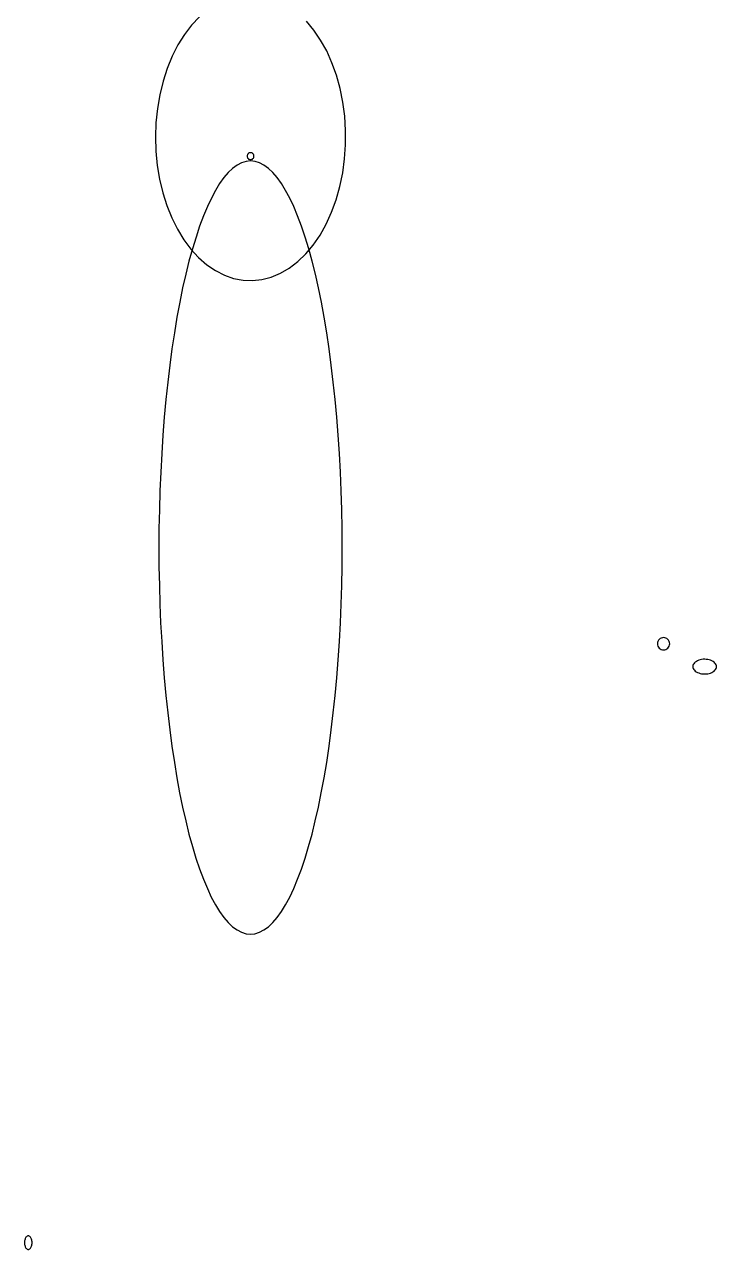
# Model space of a CAD drawing. Extents: x -292 to 292, y -205 to 211.
# Drawn here: x 37 to 129.7, y -205 to -40.9 of the extents above; entities that cross this region are included whole.
import ezdxf

# ---------------------------------------------------------------- set-up
doc = ezdxf.new("R2010")
doc.units = 0

msp = doc.modelspace()

# ---------------------------------------------------------------- linework, layer by layer
at = {"layer": 'CIRCLES'}
for p, q in [((66.79, -58.43), (66.78, -58.52)), ((66.78, -58.52), (66.79, -58.61)), ((66.82, -58.34), (66.79, -58.43)), ((66.79, -58.61), (66.82, -58.69)), ((66.86, -58.26), (66.82, -58.34)), ((66.82, -58.69), (66.86, -58.77)), ((66.92, -58.19), (66.86, -58.26)), ((66.86, -58.77), (66.92, -58.84)), ((66.99, -58.13), (66.92, -58.19)), ((66.92, -58.84), (66.99, -58.9)), ((67.07, -58.09), (66.99, -58.13)), ((66.99, -58.9), (67.07, -58.94)), ((67.16, -58.06), (67.07, -58.09)), ((67.07, -58.94), (67.16, -58.97)), ((67.25, -58.05), (67.16, -58.06)), ((67.16, -58.97), (67.25, -58.98)), ((67.34, -58.06), (67.25, -58.05)), ((67.25, -58.98), (67.34, -58.97)), ((67.42, -58.09), (67.34, -58.06)), ((67.34, -58.97), (67.42, -58.94)), ((67.5, -58.13), (67.42, -58.09)), ((67.42, -58.94), (67.5, -58.9)), ((67.57, -58.19), (67.5, -58.13)), ((67.5, -58.9), (67.57, -58.84)), ((67.63, -58.26), (67.57, -58.19)), ((67.57, -58.84), (67.63, -58.77)), ((67.67, -58.34), (67.63, -58.26)), ((67.63, -58.77), (67.67, -58.69)), ((67.7, -58.43), (67.67, -58.34)), ((67.67, -58.69), (67.7, -58.61)), ((67.71, -58.52), (67.7, -58.43)), ((67.7, -58.61), (67.71, -58.52)), ((122.43, -123.02), (122.27, -123.07)), ((122.59, -123.01), (122.43, -123.02)), ((122.75, -123.02), (122.59, -123.01)), ((122.9, -123.07), (122.75, -123.02)), ((121.78, -123.67), (121.77, -123.83)), ((121.77, -123.83), (121.78, -123.98)), ((121.83, -123.51), (121.78, -123.67)), ((121.78, -123.98), (121.83, -124.14)), ((121.91, -123.37), (121.83, -123.51)), ((121.83, -124.14), (121.91, -124.28)), ((122.01, -123.25), (121.91, -123.37)), ((121.91, -124.28), (122.01, -124.4)), ((122.13, -123.14), (122.01, -123.25)), ((122.01, -124.4), (122.13, -124.51)), ((122.27, -123.07), (122.13, -123.14)), ((122.13, -124.51), (122.27, -124.58)), ((122.27, -124.58), (122.43, -124.63)), ((122.43, -124.63), (122.59, -124.64)), ((122.59, -124.64), (122.75, -124.63)), ((122.75, -124.63), (122.9, -124.58)), ((123.04, -123.14), (122.9, -123.07)), ((122.9, -124.58), (123.04, -124.51)), ((123.17, -123.25), (123.04, -123.14)), ((123.04, -124.51), (123.17, -124.4)), ((123.27, -123.37), (123.17, -123.25)), ((123.17, -124.4), (123.27, -124.28)), ((123.34, -123.51), (123.27, -123.37)), ((123.27, -124.28), (123.34, -124.14)), ((123.39, -123.67), (123.34, -123.51)), ((123.34, -124.14), (123.39, -123.98)), ((123.41, -123.83), (123.39, -123.67)), ((123.39, -123.98), (123.41, -123.83))]:
    msp.add_line(p, q, dxfattribs=at)
at = {"layer": 'ELLIPSES'}
for p, q in [((59.35, -40.95), (58.39, -42.21)), ((60.39, -39.84), (59.35, -40.95)), ((75.73, -41.62), (74.74, -40.42)), ((58.39, -42.21), (57.52, -43.62)), ((76.64, -42.96), (75.73, -41.62)), ((57.52, -43.62), (56.75, -45.14)), ((77.45, -44.43), (76.64, -42.96)), ((56.75, -45.14), (56.08, -46.77)), ((78.16, -46.01), (77.45, -44.43)), ((56.08, -46.77), (55.53, -48.49)), ((78.77, -47.69), (78.16, -46.01)), ((55.53, -48.49), (55.09, -50.29)), ((79.26, -49.46), (78.77, -47.69)), ((55.09, -50.29), (54.77, -52.15)), ((79.62, -51.29), (79.26, -49.46)), ((54.77, -52.15), (54.57, -54.04)), ((79.87, -53.17), (79.62, -51.29)), ((54.57, -54.04), (54.5, -55.95)), ((79.99, -55.07), (79.87, -53.17)), ((79.99, -56.99), (79.99, -55.07)), ((54.5, -55.95), (54.56, -57.86)), ((79.85, -58.89), (79.99, -56.99)), ((54.56, -57.86), (54.74, -59.76)), ((79.6, -60.77), (79.85, -58.89)), ((54.74, -59.76), (55.05, -61.61)), ((64.27, -60.71), (63.69, -61.38)), ((64.27, -60.71), (63.69, -61.38)), ((64.85, -60.15), (64.27, -60.71)), ((64.85, -60.15), (64.27, -60.71)), ((65.45, -59.72), (64.85, -60.15)), ((65.45, -59.72), (64.85, -60.15)), ((66.05, -59.4), (65.45, -59.72)), ((66.05, -59.4), (65.45, -59.72)), ((66.65, -59.22), (66.05, -59.4)), ((66.65, -59.22), (66.05, -59.4)), ((67.25, -59.16), (66.65, -59.22)), ((67.25, -59.16), (66.65, -59.22)), ((67.85, -59.22), (67.25, -59.16)), ((67.85, -59.22), (67.25, -59.16)), ((68.45, -59.4), (67.85, -59.22)), ((68.45, -59.4), (67.85, -59.22)), ((69.05, -59.72), (68.45, -59.4)), ((69.05, -59.72), (68.45, -59.4)), ((69.64, -60.15), (69.05, -59.72)), ((69.64, -60.15), (69.05, -59.72)), ((70.23, -60.71), (69.64, -60.15)), ((70.23, -60.71), (69.64, -60.15)), ((70.81, -61.39), (70.23, -60.71)), ((70.81, -61.39), (70.23, -60.71)), ((55.05, -61.61), (55.48, -63.41)), ((63.11, -62.18), (62.55, -63.1)), ((63.11, -62.18), (62.55, -63.1)), ((63.69, -61.38), (63.11, -62.18)), ((63.69, -61.38), (63.11, -62.18)), ((71.38, -62.18), (70.81, -61.39)), ((71.38, -62.18), (70.81, -61.39)), ((71.95, -63.1), (71.38, -62.18)), ((71.95, -63.1), (71.38, -62.18)), ((79.21, -62.6), (79.6, -60.77)), ((55.48, -63.41), (56.03, -65.14)), ((62.55, -63.1), (62, -64.13)), ((62.55, -63.1), (62, -64.13)), ((72.5, -64.13), (71.95, -63.1)), ((72.5, -64.13), (71.95, -63.1)), ((78.72, -64.36), (79.21, -62.6)), ((56.03, -65.14), (56.69, -66.78)), ((61.46, -65.27), (60.94, -66.52)), ((61.46, -65.27), (60.94, -66.52)), ((62, -64.13), (61.46, -65.27)), ((62, -64.13), (61.46, -65.27)), ((73.04, -65.27), (72.5, -64.13)), ((73.04, -65.27), (72.5, -64.13)), ((73.56, -66.52), (73.04, -65.27)), ((73.56, -66.52), (73.04, -65.27)), ((78.1, -66.04), (78.72, -64.36)), ((56.69, -66.78), (57.45, -68.31)), ((60.94, -66.52), (60.43, -67.88)), ((60.94, -66.52), (60.43, -67.88)), ((74.07, -67.88), (73.56, -66.52)), ((74.07, -67.88), (73.56, -66.52)), ((77.38, -67.62), (78.1, -66.04)), ((57.45, -68.31), (58.31, -69.71)), ((60.43, -67.88), (59.94, -69.35)), ((60.43, -67.88), (59.94, -69.35)), ((74.56, -69.35), (74.07, -67.88)), ((74.56, -69.35), (74.07, -67.88)), ((76.56, -69.08), (77.38, -67.62)), ((58.31, -69.71), (59.26, -70.98)), ((59.94, -69.35), (59.46, -70.91)), ((59.94, -69.35), (59.46, -70.91)), ((75.04, -70.91), (74.56, -69.35)), ((75.04, -70.91), (74.56, -69.35)), ((74.65, -71.61), (75.65, -70.42)), ((75.65, -70.42), (76.56, -69.08)), ((59.46, -70.91), (59, -72.57)), ((59.46, -70.91), (59, -72.57)), ((59.26, -70.98), (60.29, -72.1)), ((60.29, -72.1), (61.38, -73.06)), ((73.58, -72.64), (74.65, -71.61)), ((75.49, -72.57), (75.04, -70.91)), ((75.49, -72.57), (75.04, -70.91)), ((59, -72.57), (58.57, -74.32)), ((59, -72.57), (58.57, -74.32)), ((61.38, -73.06), (62.54, -73.85)), ((71.26, -74.21), (72.44, -73.51)), ((72.44, -73.51), (73.58, -72.64)), ((75.93, -74.32), (75.49, -72.57)), ((75.93, -74.32), (75.49, -72.57)), ((58.57, -74.32), (58.15, -76.16)), ((58.57, -74.32), (58.15, -76.16)), ((62.54, -73.85), (63.74, -74.47)), ((63.74, -74.47), (64.98, -74.9)), ((64.98, -74.9), (66.24, -75.14)), ((66.24, -75.14), (67.51, -75.19)), ((67.51, -75.19), (68.78, -75.05)), ((68.78, -75.05), (70.03, -74.72)), ((70.03, -74.72), (71.26, -74.21)), ((76.34, -76.17), (75.93, -74.32)), ((76.34, -76.17), (75.93, -74.32)), ((58.15, -76.16), (57.76, -78.09)), ((58.15, -76.16), (57.76, -78.09)), ((76.74, -78.09), (76.34, -76.17)), ((76.74, -78.09), (76.34, -76.17)), ((57.76, -78.09), (57.39, -80.09)), ((57.76, -78.09), (57.39, -80.09)), ((77.11, -80.09), (76.74, -78.09)), ((77.11, -80.09), (76.74, -78.09)), ((57.39, -80.09), (57.04, -82.17)), ((57.39, -80.09), (57.04, -82.17)), ((77.46, -82.17), (77.11, -80.09)), ((77.46, -82.17), (77.11, -80.09)), ((57.04, -82.17), (56.72, -84.32)), ((57.04, -82.17), (56.72, -84.32)), ((77.78, -84.32), (77.46, -82.17)), ((77.78, -84.32), (77.46, -82.17)), ((56.72, -84.32), (56.42, -86.53)), ((56.72, -84.32), (56.42, -86.53)), ((78.07, -86.53), (77.78, -84.32)), ((78.07, -86.53), (77.78, -84.32)), ((56.42, -86.53), (56.15, -88.8)), ((56.42, -86.53), (56.15, -88.8)), ((78.34, -88.8), (78.07, -86.53)), ((78.34, -88.8), (78.07, -86.53)), ((56.15, -88.8), (55.9, -91.12)), ((56.15, -88.8), (55.9, -91.12)), ((78.59, -91.13), (78.34, -88.8)), ((78.59, -91.13), (78.34, -88.8)), ((55.9, -91.12), (55.69, -93.5)), ((55.9, -91.12), (55.69, -93.5)), ((78.81, -93.5), (78.59, -91.13)), ((78.81, -93.5), (78.59, -91.13)), ((55.69, -93.5), (55.5, -95.91)), ((55.69, -93.5), (55.5, -95.91)), ((78.99, -95.91), (78.81, -93.5)), ((78.99, -95.91), (78.81, -93.5)), ((55.5, -95.91), (55.34, -98.36)), ((55.5, -95.91), (55.34, -98.36)), ((79.16, -98.36), (78.99, -95.91)), ((79.16, -98.36), (78.99, -95.91)), ((55.34, -98.36), (55.21, -100.84)), ((55.34, -98.36), (55.21, -100.84)), ((79.29, -100.84), (79.16, -98.36)), ((79.29, -100.84), (79.16, -98.36)), ((55.21, -100.84), (55.1, -103.34)), ((55.21, -100.84), (55.1, -103.34)), ((79.39, -103.35), (79.29, -100.84)), ((79.39, -103.35), (79.29, -100.84)), ((55.1, -103.34), (55.03, -105.87)), ((55.1, -103.34), (55.03, -105.87)), ((79.46, -105.87), (79.39, -103.35)), ((79.46, -105.87), (79.39, -103.35)), ((55.03, -105.87), (54.98, -108.4)), ((55.03, -105.87), (54.98, -108.4)), ((79.51, -108.4), (79.46, -105.87)), ((79.51, -108.4), (79.46, -105.87)), ((54.98, -108.4), (54.97, -110.94)), ((54.98, -108.4), (54.97, -110.94)), ((79.52, -110.94), (79.51, -108.4)), ((79.52, -110.94), (79.51, -108.4)), ((54.97, -110.94), (54.98, -113.48)), ((54.97, -110.94), (54.98, -113.48)), ((79.51, -113.49), (79.52, -110.94)), ((79.51, -113.49), (79.52, -110.94)), ((54.98, -113.48), (55.03, -116.02)), ((54.98, -113.48), (55.03, -116.02)), ((79.46, -116.02), (79.51, -113.49)), ((79.46, -116.02), (79.51, -113.49)), ((55.03, -116.02), (55.1, -118.54)), ((55.03, -116.02), (55.1, -118.54)), ((79.39, -118.54), (79.46, -116.02)), ((79.39, -118.54), (79.46, -116.02)), ((55.1, -118.54), (55.2, -121.05)), ((55.1, -118.54), (55.2, -121.05)), ((79.29, -121.05), (79.39, -118.54)), ((79.29, -121.05), (79.39, -118.54)), ((55.2, -121.05), (55.34, -123.53)), ((55.2, -121.05), (55.34, -123.53)), ((79.15, -123.53), (79.29, -121.05)), ((79.15, -123.53), (79.29, -121.05)), ((55.34, -123.53), (55.5, -125.98)), ((55.34, -123.53), (55.5, -125.98)), ((78.99, -125.98), (79.15, -123.53)), ((78.99, -125.98), (79.15, -123.53)), ((55.5, -125.98), (55.69, -128.39)), ((55.5, -125.98), (55.69, -128.39)), ((78.8, -128.39), (78.99, -125.98)), ((78.8, -128.39), (78.99, -125.98)), ((126.84, -126.29), (126.72, -126.39)), ((126.98, -126.19), (126.84, -126.29)), ((127.13, -126.11), (126.98, -126.19)), ((127.31, -126.03), (127.13, -126.11)), ((127.49, -125.98), (127.31, -126.03)), ((127.69, -125.94), (127.49, -125.98)), ((127.89, -125.91), (127.69, -125.94)), ((128.1, -125.91), (127.89, -125.91)), ((128.31, -125.92), (128.1, -125.91)), ((128.51, -125.94), (128.31, -125.92)), ((128.71, -125.99), (128.51, -125.94)), ((128.89, -126.04), (128.71, -125.99)), ((129.07, -126.12), (128.89, -126.04)), ((129.22, -126.2), (129.07, -126.12)), ((129.36, -126.3), (129.22, -126.2)), ((129.47, -126.41), (129.36, -126.3)), ((126.52, -126.75), (126.51, -126.88)), ((126.51, -126.88), (126.52, -127.01)), ((126.56, -126.63), (126.52, -126.75)), ((126.52, -127.01), (126.56, -127.14)), ((126.63, -126.51), (126.56, -126.63)), ((126.56, -127.14), (126.63, -127.26)), ((126.72, -126.39), (126.63, -126.51)), ((126.63, -127.26), (126.72, -127.38)), ((126.72, -127.38), (126.83, -127.49)), ((126.83, -127.49), (126.97, -127.58)), ((126.97, -127.58), (127.12, -127.67)), ((127.12, -127.67), (127.3, -127.74)), ((127.3, -127.74), (127.48, -127.8)), ((127.48, -127.8), (127.68, -127.84)), ((127.68, -127.84), (127.88, -127.87)), ((127.88, -127.87), (128.09, -127.88)), ((128.09, -127.88), (128.3, -127.87)), ((128.3, -127.87), (128.5, -127.85)), ((128.5, -127.85), (128.7, -127.81)), ((128.7, -127.81), (128.88, -127.75)), ((128.88, -127.75), (129.06, -127.68)), ((129.06, -127.68), (129.21, -127.6)), ((129.21, -127.6), (129.35, -127.5)), ((129.35, -127.5), (129.47, -127.39)), ((129.56, -126.52), (129.47, -126.41)), ((129.47, -127.39), (129.56, -127.28)), ((129.63, -126.65), (129.56, -126.52)), ((129.56, -127.28), (129.63, -127.16)), ((129.67, -126.77), (129.63, -126.65)), ((129.63, -127.16), (129.67, -127.03)), ((129.68, -126.9), (129.67, -126.77)), ((129.67, -127.03), (129.68, -126.9)), ((55.69, -128.39), (55.9, -130.76)), ((55.69, -128.39), (55.9, -130.76)), ((78.59, -130.76), (78.8, -128.39)), ((78.59, -130.76), (78.8, -128.39)), ((55.9, -130.76), (56.15, -133.09)), ((55.9, -130.76), (56.15, -133.09)), ((78.34, -133.09), (78.59, -130.76)), ((78.34, -133.09), (78.59, -130.76)), ((56.15, -133.09), (56.42, -135.36)), ((56.15, -133.09), (56.42, -135.36)), ((78.07, -135.36), (78.34, -133.09)), ((78.07, -135.36), (78.34, -133.09)), ((56.42, -135.36), (56.71, -137.57)), ((56.42, -135.36), (56.71, -137.57)), ((77.77, -137.57), (78.07, -135.36)), ((77.77, -137.57), (78.07, -135.36)), ((56.71, -137.57), (57.04, -139.72)), ((56.71, -137.57), (57.04, -139.72)), ((77.45, -139.72), (77.77, -137.57)), ((77.45, -139.72), (77.77, -137.57)), ((57.04, -139.72), (57.38, -141.79)), ((57.04, -139.72), (57.38, -141.79)), ((77.1, -141.8), (77.45, -139.72)), ((77.1, -141.8), (77.45, -139.72)), ((57.38, -141.79), (57.75, -143.8)), ((57.38, -141.79), (57.75, -143.8)), ((76.73, -143.8), (77.1, -141.8)), ((76.73, -143.8), (77.1, -141.8)), ((57.75, -143.8), (58.15, -145.72)), ((57.75, -143.8), (58.15, -145.72)), ((76.34, -145.72), (76.73, -143.8)), ((76.34, -145.72), (76.73, -143.8)), ((58.15, -145.72), (58.56, -147.56)), ((58.15, -145.72), (58.56, -147.56)), ((75.92, -147.56), (76.34, -145.72)), ((75.92, -147.56), (76.34, -145.72)), ((58.56, -147.56), (59, -149.32)), ((58.56, -147.56), (59, -149.32)), ((75.49, -149.32), (75.92, -147.56)), ((75.49, -149.32), (75.92, -147.56)), ((59, -149.32), (59.45, -150.98)), ((59, -149.32), (59.45, -150.98)), ((75.03, -150.98), (75.49, -149.32)), ((75.03, -150.98), (75.49, -149.32)), ((59.45, -150.98), (59.93, -152.54)), ((59.45, -150.98), (59.93, -152.54)), ((59.93, -152.54), (60.42, -154)), ((59.93, -152.54), (60.42, -154)), ((74.06, -154.01), (74.56, -152.54)), ((74.06, -154.01), (74.56, -152.54)), ((74.56, -152.54), (75.03, -150.98)), ((74.56, -152.54), (75.03, -150.98)), ((60.42, -154), (60.93, -155.36)), ((60.42, -154), (60.93, -155.36)), ((73.55, -155.37), (74.06, -154.01)), ((73.55, -155.37), (74.06, -154.01)), ((60.93, -155.36), (61.46, -156.62)), ((60.93, -155.36), (61.46, -156.62)), ((73.03, -156.62), (73.55, -155.37)), ((73.03, -156.62), (73.55, -155.37)), ((61.46, -156.62), (61.99, -157.76)), ((61.46, -156.62), (61.99, -157.76)), ((72.49, -157.76), (73.03, -156.62)), ((72.49, -157.76), (73.03, -156.62)), ((61.99, -157.76), (62.54, -158.79)), ((61.99, -157.76), (62.54, -158.79)), ((62.54, -158.79), (63.11, -159.71)), ((62.54, -158.79), (63.11, -159.71)), ((71.38, -159.71), (71.94, -158.79)), ((71.38, -159.71), (71.94, -158.79)), ((71.94, -158.79), (72.49, -157.76)), ((71.94, -158.79), (72.49, -157.76)), ((63.11, -159.71), (63.68, -160.5)), ((63.11, -159.71), (63.68, -160.5)), ((63.68, -160.5), (64.26, -161.18)), ((63.68, -160.5), (64.26, -161.18)), ((70.23, -161.18), (70.81, -160.5)), ((70.23, -161.18), (70.81, -160.5)), ((70.81, -160.5), (71.38, -159.71)), ((70.81, -160.5), (71.38, -159.71)), ((64.26, -161.18), (64.85, -161.74)), ((64.26, -161.18), (64.85, -161.74)), ((64.85, -161.74), (65.44, -162.17)), ((64.85, -161.74), (65.44, -162.17)), ((65.44, -162.17), (66.04, -162.48)), ((65.44, -162.17), (66.04, -162.48)), ((68.45, -162.48), (69.04, -162.17)), ((68.45, -162.48), (69.04, -162.17)), ((69.04, -162.17), (69.64, -161.74)), ((69.04, -162.17), (69.64, -161.74)), ((69.64, -161.74), (70.23, -161.18)), ((69.64, -161.74), (70.23, -161.18)), ((66.04, -162.48), (66.64, -162.67)), ((66.04, -162.48), (66.64, -162.67)), ((66.64, -162.67), (67.24, -162.73)), ((66.64, -162.67), (67.24, -162.73)), ((67.24, -162.73), (67.84, -162.67)), ((67.24, -162.73), (67.84, -162.67)), ((67.84, -162.67), (68.45, -162.48)), ((67.84, -162.67), (68.45, -162.48)), ((37.11, -203.41), (37.06, -203.5)), ((37.16, -203.33), (37.11, -203.41)), ((37.21, -203.27), (37.16, -203.33)), ((37.27, -203.21), (37.21, -203.27)), ((37.33, -203.17), (37.27, -203.21)), ((37.4, -203.15), (37.33, -203.17)), ((37.46, -203.14), (37.4, -203.15)), ((37.53, -203.15), (37.46, -203.14)), ((37.6, -203.17), (37.53, -203.15)), ((37.66, -203.21), (37.6, -203.17)), ((37.72, -203.27), (37.66, -203.21)), ((37.77, -203.33), (37.72, -203.27)), ((37.82, -203.41), (37.77, -203.33)), ((37.87, -203.5), (37.82, -203.41)), ((36.98, -203.82), (36.96, -203.94)), ((36.96, -203.94), (36.96, -204.06)), ((36.96, -204.06), (36.96, -204.18)), ((36.96, -204.18), (36.98, -204.29)), ((37, -203.71), (36.98, -203.82)), ((36.98, -204.29), (37, -204.41)), ((37.03, -203.6), (37, -203.71)), ((37, -204.41), (37.03, -204.51)), ((37.06, -203.5), (37.03, -203.6)), ((37.03, -204.51), (37.06, -204.61)), ((37.06, -204.61), (37.11, -204.7)), ((37.11, -204.7), (37.16, -204.78)), ((37.16, -204.78), (37.21, -204.85)), ((37.21, -204.85), (37.27, -204.9)), ((37.27, -204.9), (37.33, -204.94)), ((37.33, -204.94), (37.4, -204.96)), ((37.4, -204.96), (37.46, -204.97)), ((37.46, -204.97), (37.53, -204.96)), ((37.53, -204.96), (37.6, -204.94)), ((37.6, -204.94), (37.66, -204.9)), ((37.66, -204.9), (37.72, -204.85)), ((37.72, -204.85), (37.77, -204.78)), ((37.77, -204.78), (37.82, -204.7)), ((37.82, -204.7), (37.87, -204.61)), ((37.9, -203.6), (37.87, -203.5)), ((37.87, -204.61), (37.9, -204.51)), ((37.93, -203.71), (37.9, -203.6)), ((37.9, -204.51), (37.93, -204.41)), ((37.95, -203.82), (37.93, -203.71)), ((37.93, -204.41), (37.95, -204.29)), ((37.97, -203.94), (37.95, -203.82)), ((37.95, -204.29), (37.97, -204.18)), ((37.97, -204.06), (37.97, -203.94)), ((37.97, -204.18), (37.97, -204.06))]:
    msp.add_line(p, q, dxfattribs=at)

doc.saveas('drawing.dxf')
